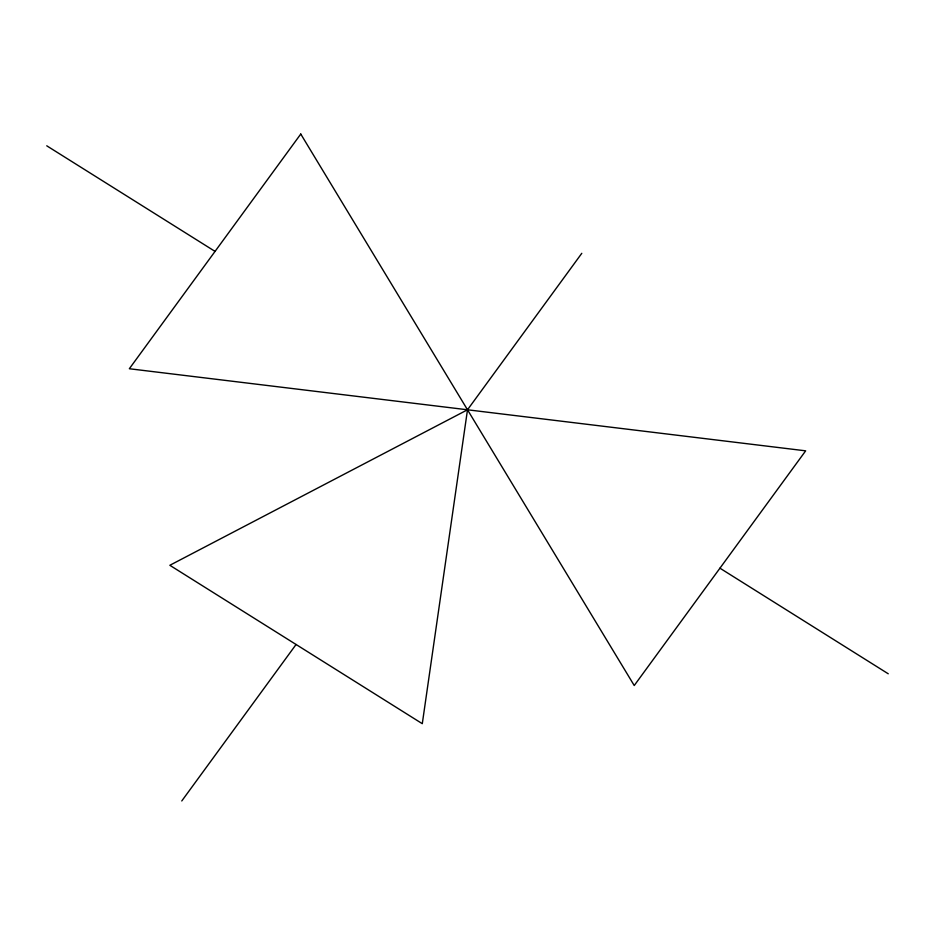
<?xml version="1.0" encoding="UTF-8"?>
<svg xmlns="http://www.w3.org/2000/svg" width="935" height="935" viewBox="0 0 935 935"><rect width="100%" height="100%" fill="white"/><g stroke="black" fill="none" stroke-linecap="round" stroke-linejoin="round"><path stroke-width="1.4" d="M467.5 409.787L422.293 723.69L169.843 565.289L467.5 409.787L581.792 253.315M181.776 800.956L296.068 644.495M46.75 145.802L215.05 251.398M719.95 568.188L888.25 673.784M300.766 134.044L129.334 368.741L805.666 450.834L634.234 685.53L300.766 134.044"/></g></svg>
